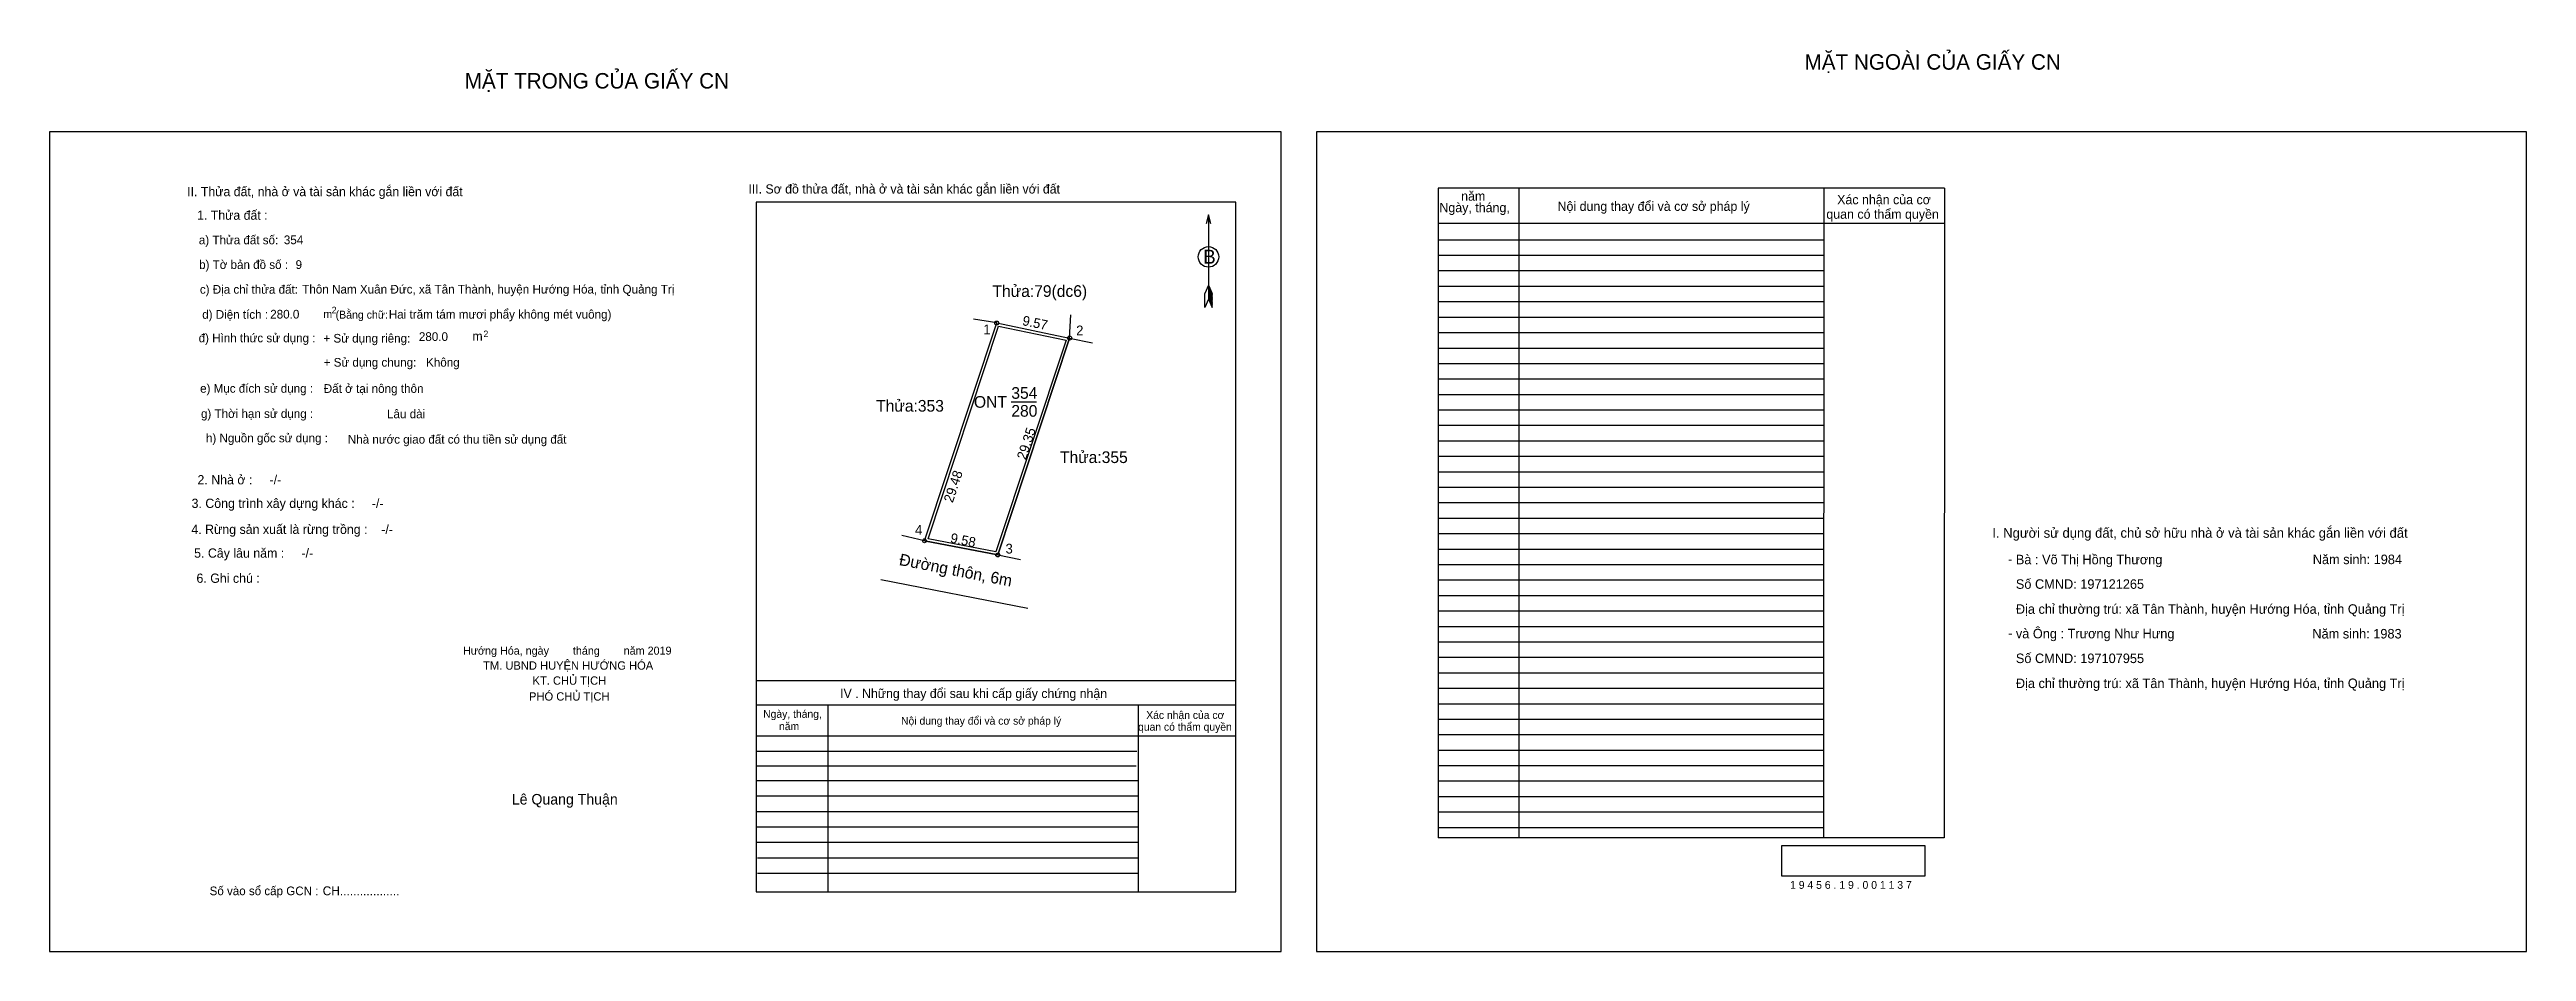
# Model space of a CAD drawing. Extents: x 539276 to 539594, y 1836895 to 1837010.
import ezdxf

# ---------------------------------------------------------------- set-up
doc = ezdxf.new("R2010")
doc.units = 0
for name, color, linetype in [('Default', 7, 'Continuous'), ('Level 1', 7, 'Continuous'), ('Level 10', 7, 'Continuous'), ('Level 11', 7, 'Continuous'), ('Level 13', 7, 'Continuous'), ('Level 27', 7, 'Continuous'), ('Level 35', 7, 'Continuous'), ('Level 36', 7, 'Continuous'), ('Level 40', 7, 'Continuous'), ('Level 49', 7, 'Continuous'), ('Level 5', 7, 'Continuous'), ('Level 52', 7, 'Continuous'), ('Level 55', 7, 'Continuous'), ('Level 6', 7, 'Continuous'), ('Level 7', 7, 'Continuous'), ('Level 8', 7, 'Continuous'), ('Level 9', 7, 'Continuous')]:
    doc.layers.add(name, color=color, linetype=linetype)

msp = doc.modelspace()

# ---------------------------------------------------------------- linework, layer by layer
at = {"layer": 'Level 1'}
for p, q in [((539275.92, 1836999.9), (539275.92, 1836999.9)), ((539438.62, 1836999.9), (539438.62, 1836999.9)), ((539424.76, 1836989.24), (539424.76, 1836978.42)), ((539424.28, 1836977.32), (539424.3, 1836979.11)), ((539424.76, 1836978.42), (539424.28, 1836977.32)), ((539424.76, 1836980.21), (539424.3, 1836979.11)), ((539424.76, 1836980.21), (539425.22, 1836979.11)), ((539424.76, 1836980.06), (539425.22, 1836978.95)), ((539424.76, 1836979.9), (539425.22, 1836978.79)), ((539424.76, 1836979.75), (539425.22, 1836978.63)), ((539424.76, 1836979.59), (539425.22, 1836978.47)), ((539424.76, 1836979.43), (539425.22, 1836978.31)), ((539424.76, 1836979.28), (539425.22, 1836978.15)), ((539424.76, 1836979.12), (539425.23, 1836977.99)), ((539424.76, 1836978.97), (539425.23, 1836977.83)), ((539424.76, 1836978.81), (539425.23, 1836977.67)), ((539424.76, 1836978.66), (539425.23, 1836977.51)), ((539424.76, 1836978.42), (539425.23, 1836977.32)), ((539425.23, 1836977.32), (539425.22, 1836979.11)), ((539434.09, 1836894.6), (539434.09, 1836894.6)), ((539594.03, 1836894.6), (539594.03, 1836894.6))]:
    msp.add_line(p, q, dxfattribs=at)
msp.add_lwpolyline([(539425.07, 1836988.09), (539424.76, 1836989.24), (539424.45, 1836988.09)], dxfattribs=at)
msp.add_circle((539424.76, 1836983.83), 1.32, dxfattribs=at)
at = {"layer": 'Level 10'}
for p, q in [((539397.7, 1836945.54), (539406.93, 1836973.4)), ((539388.29, 1836947.36), (539397.7, 1836945.54))]:
    msp.add_line(p, q, dxfattribs=at)
for points in [[(539406.93, 1836973.4), (539397.7, 1836945.54), (539388.29, 1836947.36), (539397.56, 1836975.34)], [(539406.47, 1836973.14), (539397.46, 1836945.94), (539388.75, 1836947.63), (539397.79, 1836974.93)]]:
    msp.add_lwpolyline(points, close=True, dxfattribs=at)
at = {"layer": 'Level 11'}
for centre in [(539397.56, 1836975.34), (539406.93, 1836973.4), (539406.93, 1836973.4), (539388.29, 1836947.36), (539397.7, 1836945.54)]:
    msp.add_circle(centre, 0.25, dxfattribs=at)
at = {"layer": 'Level 27'}
for p, q in [((539397.56, 1836975.34), (539394.6, 1836975.83)), ((539406.93, 1836973.4), (539407.08, 1836976.4)), ((539406.93, 1836973.4), (539409.87, 1836972.79)), ((539388.29, 1836947.36), (539385.36, 1836948.02)), ((539397.7, 1836945.54), (539400.64, 1836944.97))]:
    msp.add_line(p, q, dxfattribs=at)
at = {"layer": 'Level 35'}
msp.add_line((539401.54, 1836938.68), (539382.7, 1836942.33), dxfattribs=at)
at = {"layer": 'Level 40'}
msp.add_lwpolyline([(539275.92, 1836894.6), (539434.09, 1836894.6), (539434.09, 1836999.9), (539275.92, 1836999.9)], close=True, dxfattribs=at)
at = {"layer": 'Level 52'}
for p, q in [((539519.28, 1836992.66), (539454.24, 1836992.66)), ((539454.24, 1836992.66), (539454.24, 1836909.19)), ((539464.61, 1836992.66), (539464.61, 1836909.19)), ((539503.78, 1836992.66), (539503.75, 1836909.19)), ((539519.28, 1836992.66), (539519.25, 1836909.19)), ((539519.28, 1836988.12), (539454.24, 1836988.12)), ((539503.77, 1836985.99), (539454.24, 1836985.99)), ((539503.77, 1836984), (539454.24, 1836984)), ((539503.77, 1836982.02), (539454.24, 1836982.02)), ((539503.77, 1836980.03), (539454.24, 1836980.03)), ((539503.77, 1836978.04), (539454.24, 1836978.04)), ((539503.77, 1836976.06), (539454.24, 1836976.06)), ((539503.77, 1836974.07), (539454.24, 1836974.07)), ((539503.77, 1836972.08), (539454.24, 1836972.08)), ((539503.77, 1836970.1), (539454.24, 1836970.1)), ((539503.77, 1836968.11), (539454.24, 1836968.11)), ((539503.77, 1836966.12), (539454.24, 1836966.12)), ((539503.77, 1836964.14), (539454.24, 1836964.14)), ((539503.77, 1836962.15), (539454.24, 1836962.15)), ((539503.77, 1836960.16), (539454.24, 1836960.16)), ((539503.76, 1836958.18), (539454.24, 1836958.18)), ((539503.76, 1836956.19), (539454.24, 1836956.19)), ((539503.76, 1836954.2), (539454.24, 1836954.2)), ((539503.76, 1836952.22), (539454.24, 1836952.22)), ((539503.76, 1836950.23), (539454.24, 1836950.23)), ((539503.76, 1836948.24), (539454.24, 1836948.24)), ((539503.76, 1836946.26), (539454.24, 1836946.26)), ((539503.76, 1836944.27), (539454.24, 1836944.27)), ((539503.76, 1836942.28), (539454.24, 1836942.28)), ((539503.76, 1836940.3), (539454.24, 1836940.3)), ((539503.76, 1836938.31), (539454.24, 1836938.31)), ((539503.76, 1836936.32), (539454.24, 1836936.32)), ((539503.76, 1836934.34), (539454.24, 1836934.34)), ((539503.76, 1836932.35), (539454.24, 1836932.35)), ((539503.75, 1836930.36), (539454.24, 1836930.36)), ((539503.75, 1836928.38), (539454.24, 1836928.38)), ((539503.75, 1836926.39), (539454.24, 1836926.39)), ((539503.75, 1836924.4), (539454.24, 1836924.4)), ((539503.75, 1836922.42), (539454.24, 1836922.42)), ((539503.75, 1836920.43), (539454.24, 1836920.43)), ((539503.75, 1836918.44), (539454.24, 1836918.44)), ((539503.75, 1836916.46), (539454.24, 1836916.46)), ((539503.75, 1836914.47), (539454.24, 1836914.47)), ((539503.75, 1836912.48), (539454.24, 1836912.48)), ((539503.75, 1836910.5), (539454.24, 1836910.5)), ((539519.25, 1836909.19), (539454.24, 1836909.19))]:
    msp.add_line(p, q, dxfattribs=at)
msp.add_lwpolyline([(539438.62, 1836894.6), (539594.03, 1836894.6), (539594.03, 1836999.9), (539438.62, 1836999.9)], close=True, dxfattribs=at)
at = {"layer": 'Level 6'}
msp.add_lwpolyline([(539498.41, 1836908.23), (539516.76, 1836908.23), (539516.76, 1836904.29), (539498.41, 1836904.29)], close=True, dxfattribs=at)
at = {"layer": 'Level 7'}
for p, q in [((539415.57, 1836920.29), (539366.67, 1836920.29)), ((539415.48, 1836918.41), (539366.67, 1836918.41)), ((539415.73, 1836916.53), (539366.67, 1836916.53)), ((539415.73, 1836914.54), (539366.67, 1836914.54)), ((539415.73, 1836912.55), (539366.67, 1836912.55)), ((539415.73, 1836910.57), (539366.67, 1836910.57)), ((539415.73, 1836908.58), (539366.67, 1836908.58)), ((539415.73, 1836906.59), (539366.83, 1836906.59)), ((539415.73, 1836904.61), (539366.83, 1836904.61))]:
    msp.add_line(p, q, dxfattribs=at)
at = {"layer": 'Level 8'}
for p, q in [((539428.26, 1836990.88), (539366.67, 1836990.88)), ((539366.67, 1836990.88), (539366.67, 1836902.27)), ((539428.26, 1836902.27), (539428.26, 1836990.88)), ((539428.26, 1836929.37), (539366.67, 1836929.37)), ((539428.26, 1836926.25), (539366.67, 1836926.25)), ((539375.87, 1836926.25), (539375.87, 1836902.27)), ((539415.73, 1836926.25), (539415.73, 1836902.27)), ((539428.26, 1836922.27), (539366.67, 1836922.27)), ((539366.67, 1836902.27), (539428.26, 1836902.27))]:
    msp.add_line(p, q, dxfattribs=at)
at = {"layer": 'Level 9'}
msp.add_line((539399.44, 1836965.2), (539402.69, 1836965.2), dxfattribs=at)

# ---------------------------------------------------------------- texts
at = {"layer": 'Default'}
for s, p in [('e) Mục đích sử dụng :', (539295.26, 1836966.38)), ('g) Thời hạn sử dụng :', (539295.37, 1836963.14)), ('h) Nguồn gốc sử dụng :', (539296.01, 1836960.01)), ('Nhà nước giao đất có thu tiền sử dụng đất', (539314.23, 1836959.84))]:
    msp.add_text(s, height=1.1145, dxfattribs=at).set_placement(p)
at = {"layer": 'Level 1'}
msp.add_text('B', height=1.79, dxfattribs=at).set_placement((539424.09, 1836982.96))
at = {"layer": 'Level 13'}
for s, p in [('ONT', (539394.64, 1836964.45)), ('354', (539399.44, 1836965.6)), ('280', (539399.44, 1836963.3))]:
    msp.add_text(s, height=1.5, dxfattribs=at).set_placement(p)
at = {"layer": 'Level 36'}
for s, p in [('Thửa:79(dc6)', (539397.02, 1836978.69)), ('Thửa:353', (539382.08, 1836963.95)), ('Thửa:355', (539405.69, 1836957.35))]:
    msp.add_text(s, height=1.5, dxfattribs=at).set_placement(p)
at = {"layer": 'Level 49'}
for s, rotation, p in [('9.57', 348.3025, (539400.78, 1836975.08)), ('29.35', 71.67, (539401.3, 1836957.68)), ('29.48', 71.6695, (539391.91, 1836952.17)), ('9.58', 349.0535, (539391.54, 1836947.14))]:
    msp.add_text(s, height=1.25, rotation=rotation, dxfattribs=at).set_placement(p)
at = {"layer": 'Level 5'}
msp.add_text('Đường thôn, 6m', height=1.5, rotation=349.0346, dxfattribs=at).set_placement((539384.95, 1836944.26))
at = {"layer": 'Level 52'}
for s, p in [('Ngày, tháng,', (539454.42, 1836989.57)), ('năm', (539457.21, 1836991.05)), ('Nội dung thay đổi và cơ sở pháp lý', (539469.59, 1836989.74)), (' quan có thẩm quyền', (539503.67, 1836988.73)), ('Xác nhận của cơ', (539505.5, 1836990.59))]:
    msp.add_text(s, height=1.192, dxfattribs=at).set_placement(p)
at = {"layer": 'Level 55'}
for s, height, p in [('353', 0.055, (539397.5, 1836975.29)), ('353', 0.055, (539397.5, 1836975.29)), ('1', 0.2, (539397.5, 1836975.34)), ('79', 0.055, (539397.52, 1836975.29)), ('355', 0.055, (539406.87, 1836973.34)), ('2', 0.2, (539406.86, 1836973.4)), ('79', 0.055, (539406.89, 1836973.34)), ('4', 0.2, (539388.22, 1836947.36)), ('353', 0.055, (539388.23, 1836947.3)), ('353', 0.055, (539388.23, 1836947.3)), ('0', 0.055, (539388.27, 1836947.3)), ('0', 0.055, (539388.27, 1836947.3)), ('355', 0.055, (539397.64, 1836945.49)), ('3', 0.2, (539397.64, 1836945.54)), ('0', 0.055, (539397.68, 1836945.49)), ('0', 0.055, (539397.68, 1836945.49))]:
    msp.add_text(s, height=height, dxfattribs=at).set_placement(p)
at = {"layer": 'Level 6'}
for s, height, p in [('354', 1.119, (539306.01, 1836985.46)), ('9', 1.12, (539307.52, 1836982.28)), ('Thôn Nam Xuân Đức, xã Tân Thành, huyện Hướng Hóa, tỉnh Quảng Trị', 1.1205, (539308.37, 1836979.12)), ('280.0', 1.119, (539304.26, 1836975.91)), ('Hai trăm tám mươi phẩy không mét vuông)', 1.1189, (539319.49, 1836975.9)), ('280.0', 1.119, (539323.35, 1836973.03)), ('Đất ở tại nông thôn', 1.1205, (539311.14, 1836966.36)), ('Lâu dài', 1.12, (539319.26, 1836963.1)), ('Bà : Võ Thị Hồng Thương', 1.2238, (539528.45, 1836944.34)), ('Năm sinh: 1984', 1.2238, (539566.58, 1836944.36)), ('Số CMND: 197121265', 1.2238, (539528.45, 1836941.19)), ('Địa chỉ thường trú: xã Tân Thành, huyện Hướng Hóa, tỉnh Quảng Trị', 1.2238, (539528.45, 1836937.98)), ('và Ông : Trương Như Hưng', 1.2238, (539528.45, 1836934.83)), ('Năm sinh: 1983', 1.2238, (539566.53, 1836934.81)), ('Số CMND: 197107955', 1.2238, (539528.45, 1836931.65)), ('Địa chỉ thường trú: xã Tân Thành, huyện Hướng Hóa, tỉnh Quảng Trị', 1.2238, (539528.45, 1836928.44)), ('1 9 4 5 6 . 1 9 . 0 0 1 1 3 7', 1.0013, (539499.45, 1836902.65))]:
    msp.add_text(s, height=height, dxfattribs=at).set_placement(p)
at = {"layer": 'Level 7'}
for s, height, p in [('MẶT NGOÀI CỦA GIẤY CN', 1.9866, (539501.31, 1837007.88)), ('MẶT TRONG CỦA GIẤY CN', 1.9866, (539329.24, 1837005.46)), ('III. Sơ đồ thửa đất, nhà ở và tài sản khác gắn liền với đất', 1.182, (539365.67, 1836991.97)), ('II. Thửa đất, nhà ở và tài sản khác gắn liền với đất', 1.182, (539293.6, 1836991.63)), ('1. Thửa đất :', 1.182, (539294.87, 1836988.6)), ('a) Thửa đất số:', 1.1145, (539295.1, 1836985.45)), ('b) Tờ bản đồ số :', 1.1145, (539295.13, 1836982.28)), ('c) Địa chỉ thửa đất:', 1.1145, (539295.23, 1836979.1)), ('2', 0.844, (539312.15, 1836976.58)), ('đ) Hình thức sử dụng :', 1.1145, (539295.07, 1836972.86)), ('d) Diện tích :', 1.1145, (539295.53, 1836975.88)), ('m', 1.01, (539311.09, 1836975.98)), ('(Bằng chữ:', 1.013, (539312.66, 1836975.9)), ('2', 0.844, (539331.65, 1836973.52)), ('+ Sử dụng riêng:', 1.1145, (539311.1, 1836972.82)), ('+ Sử dụng chung:', 1.1145, (539311.13, 1836969.73)), ('Không', 1.115, (539324.28, 1836969.73)), ('m', 1.19, (539330.22, 1836973.05)), ('2. Nhà ở :     -/-', 1.1887, (539294.92, 1836954.61)), ('3. Công trình xây dựng khác :     -/-', 1.1887, (539294.16, 1836951.58)), ('4. Rừng sản xuất là rừng trồng :    -/-', 1.1887, (539294.13, 1836948.24)), ('I. Người sử dụng đất, chủ sở hữu nhà ở và tài sản khác gắn liền với đất', 1.2515, (539525.43, 1836947.75)), ('5. Cây lâu năm :     -/-', 1.1887, (539294.49, 1836945.19)), ('6. Ghi chú :', 1.1887, (539294.79, 1836941.96)), ('-', 1.27, (539527.44, 1836944.38)), ('Hướng Hóa, ngày        tháng        năm 2019', 1.0328, (539329.02, 1836932.73)), ('-', 1.27, (539527.46, 1836934.87)), ('TM. UBND HUYỆN HƯỚNG HÓA', 1.0701, (539331.6, 1836930.8)), ('KT. CHỦ TỊCH', 1.0701, (539337.95, 1836928.87)), ('PHÓ CHỦ TỊCH', 1.0701, (539337.5, 1836926.83)), ('IV . Những thay đổi sau khi cấp giấy chứng nhận', 1.182, (539377.46, 1836927.16)), ('Ngày, tháng,', 0.9933, (539367.57, 1836924.62)), ('năm', 0.993, (539369.61, 1836923.04)), ('Nội dung thay đổi và cơ sở pháp lý', 0.9933, (539385.28, 1836923.74)), (' quan có thẩm quyền', 0.9933, (539415.35, 1836922.96)), ('Xác nhận của cơ', 0.9933, (539416.77, 1836924.48)), ('Lê Quang Thuận', 1.3554, (539335.29, 1836913.48)), ('Số vào sổ cấp GCN :', 1.1125, (539296.48, 1836901.83)), ('CH..................', 1.1443, (539311, 1836901.82))]:
    msp.add_text(s, height=height, dxfattribs=at).set_placement(p)
at = {"layer": 'Level 9'}
for s, p in [('1', (539395.84, 1836973.89)), ('2', (539407.77, 1836973.76)), ('4', (539387.07, 1836948.13)), ('3', (539398.7, 1836945.72))]:
    msp.add_text(s, height=1.25, dxfattribs=at).set_placement(p)

doc.saveas('drawing.dxf')
